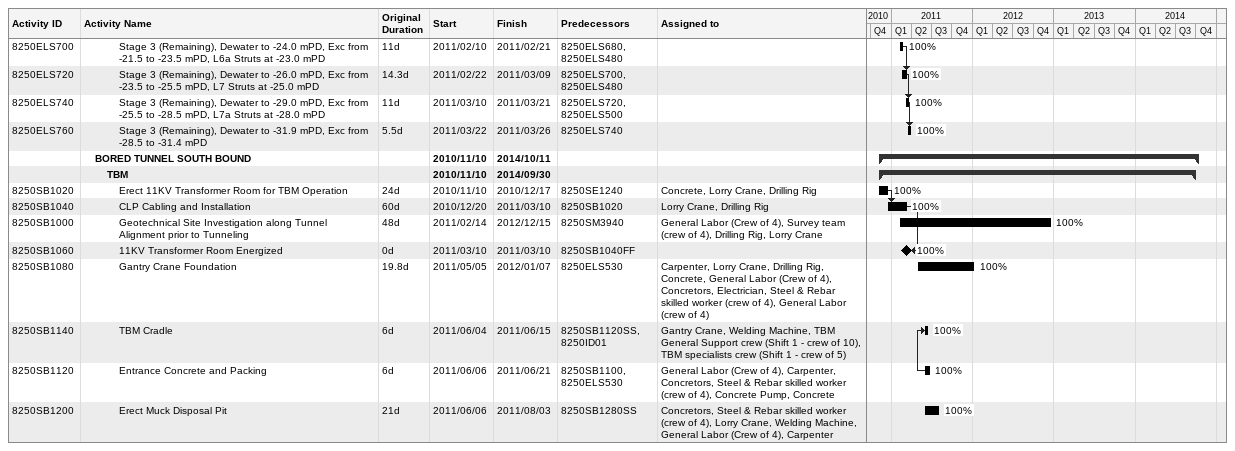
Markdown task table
| ID | Level | Task | Original duration | Start | Finish | Predecessors | Resources | % complete |
|---|---|---|---|---|---|---|---|---|
| 8250ELS700 | 4 | Stage 3 (Remaining), Dewater to -24.0 mPD, Exc from -21.5 to -23.5 mPD, L6a Struts at -23.0 mPD | 11d | 2011-02-10 | 2011-02-21 | 8250ELS680, 8250ELS480 |  | 100 |
| 8250ELS720 | 4 | Stage 3 (Remaining), Dewater to -26.0 mPD, Exc from -23.5 to -25.5 mPD, L7 Struts at -25.0 mPD | 14.3d | 2011-02-22 | 2011-03-09 | 8250ELS700, 8250ELS480 |  | 100 |
| 8250ELS740 | 4 | Stage 3 (Remaining), Dewater to -29.0 mPD, Exc from -25.5 to -28.5 mPD, L7a Struts at -28.0 mPD | 11d | 2011-03-10 | 2011-03-21 | 8250ELS720, 8250ELS500 |  | 100 |
| 8250ELS760 | 4 | Stage 3 (Remaining), Dewater to -31.9 mPD, Exc from -28.5 to -31.4 mPD | 5.5d | 2011-03-22 | 2011-03-26 | 8250ELS740 |  | 100 |
|  | 2 | **BORED TUNNEL SOUTH BOUND** |  | 2010-11-10 | 2014-10-11 |  |  |  |
|  | 3 | **TBM** |  | 2010-11-10 | 2014-09-30 |  |  |  |
| 8250SB1020 | 4 | Erect 11KV Transformer Room for TBM Operation | 24d | 2010-11-10 | 2010-12-17 | 8250SE1240 | Concrete, Lorry Crane, Drilling Rig | 100 |
| 8250SB1040 | 4 | CLP Cabling and Installation | 60d | 2010-12-20 | 2011-03-10 | 8250SB1020 | Lorry Crane, Drilling Rig | 100 |
| 8250SB1000 | 4 | Geotechnical Site Investigation along Tunnel Alignment prior to Tunneling | 48d | 2011-02-14 | 2012-12-15 | 8250SM3940 | General Labor (Crew of 4), Survey team (crew of 4), Drilling Rig, Lorry Crane | 100 |
| 8250SB1060 | 4 | 11KV Transformer Room Energized | 0d | 2011-03-10 | 2011-03-10 | 8250SB1040FF |  | 100 |
| 8250SB1080 | 4 | Gantry Crane Foundation | 19.8d | 2011-05-05 | 2012-01-07 | 8250ELS530 | Carpenter, Lorry Crane, Drilling Rig, Concrete, General Labor (Crew of 4), Concretors, Electrician, Steel & Rebar skilled worker (crew of 4), General Labor (crew of 4) | 100 |
| 8250SB1140 | 4 | TBM Cradle | 6d | 2011-06-04 | 2011-06-15 | 8250SB1120SS, 8250ID01 | Gantry Crane, Welding Machine, TBM General Support crew (Shift 1 - crew of 10), TBM specialists crew (Shift 1 - crew of 5) | 100 |
| 8250SB1120 | 4 | Entrance Concrete and Packing | 6d | 2011-06-06 | 2011-06-21 | 8250SB1100, 8250ELS530 | General Labor (Crew of 4), Carpenter, Concretors, Steel & Rebar skilled worker (crew of 4), Concrete Pump, Concrete | 100 |
| 8250SB1200 | 4 | Erect Muck Disposal Pit | 21d | 2011-06-06 | 2011-08-03 | 8250SB1280SS | Concretors, Steel & Rebar skilled worker (crew of 4), Lorry Crane, Welding Machine, General Labor (Crew of 4), Carpenter | 100 |
